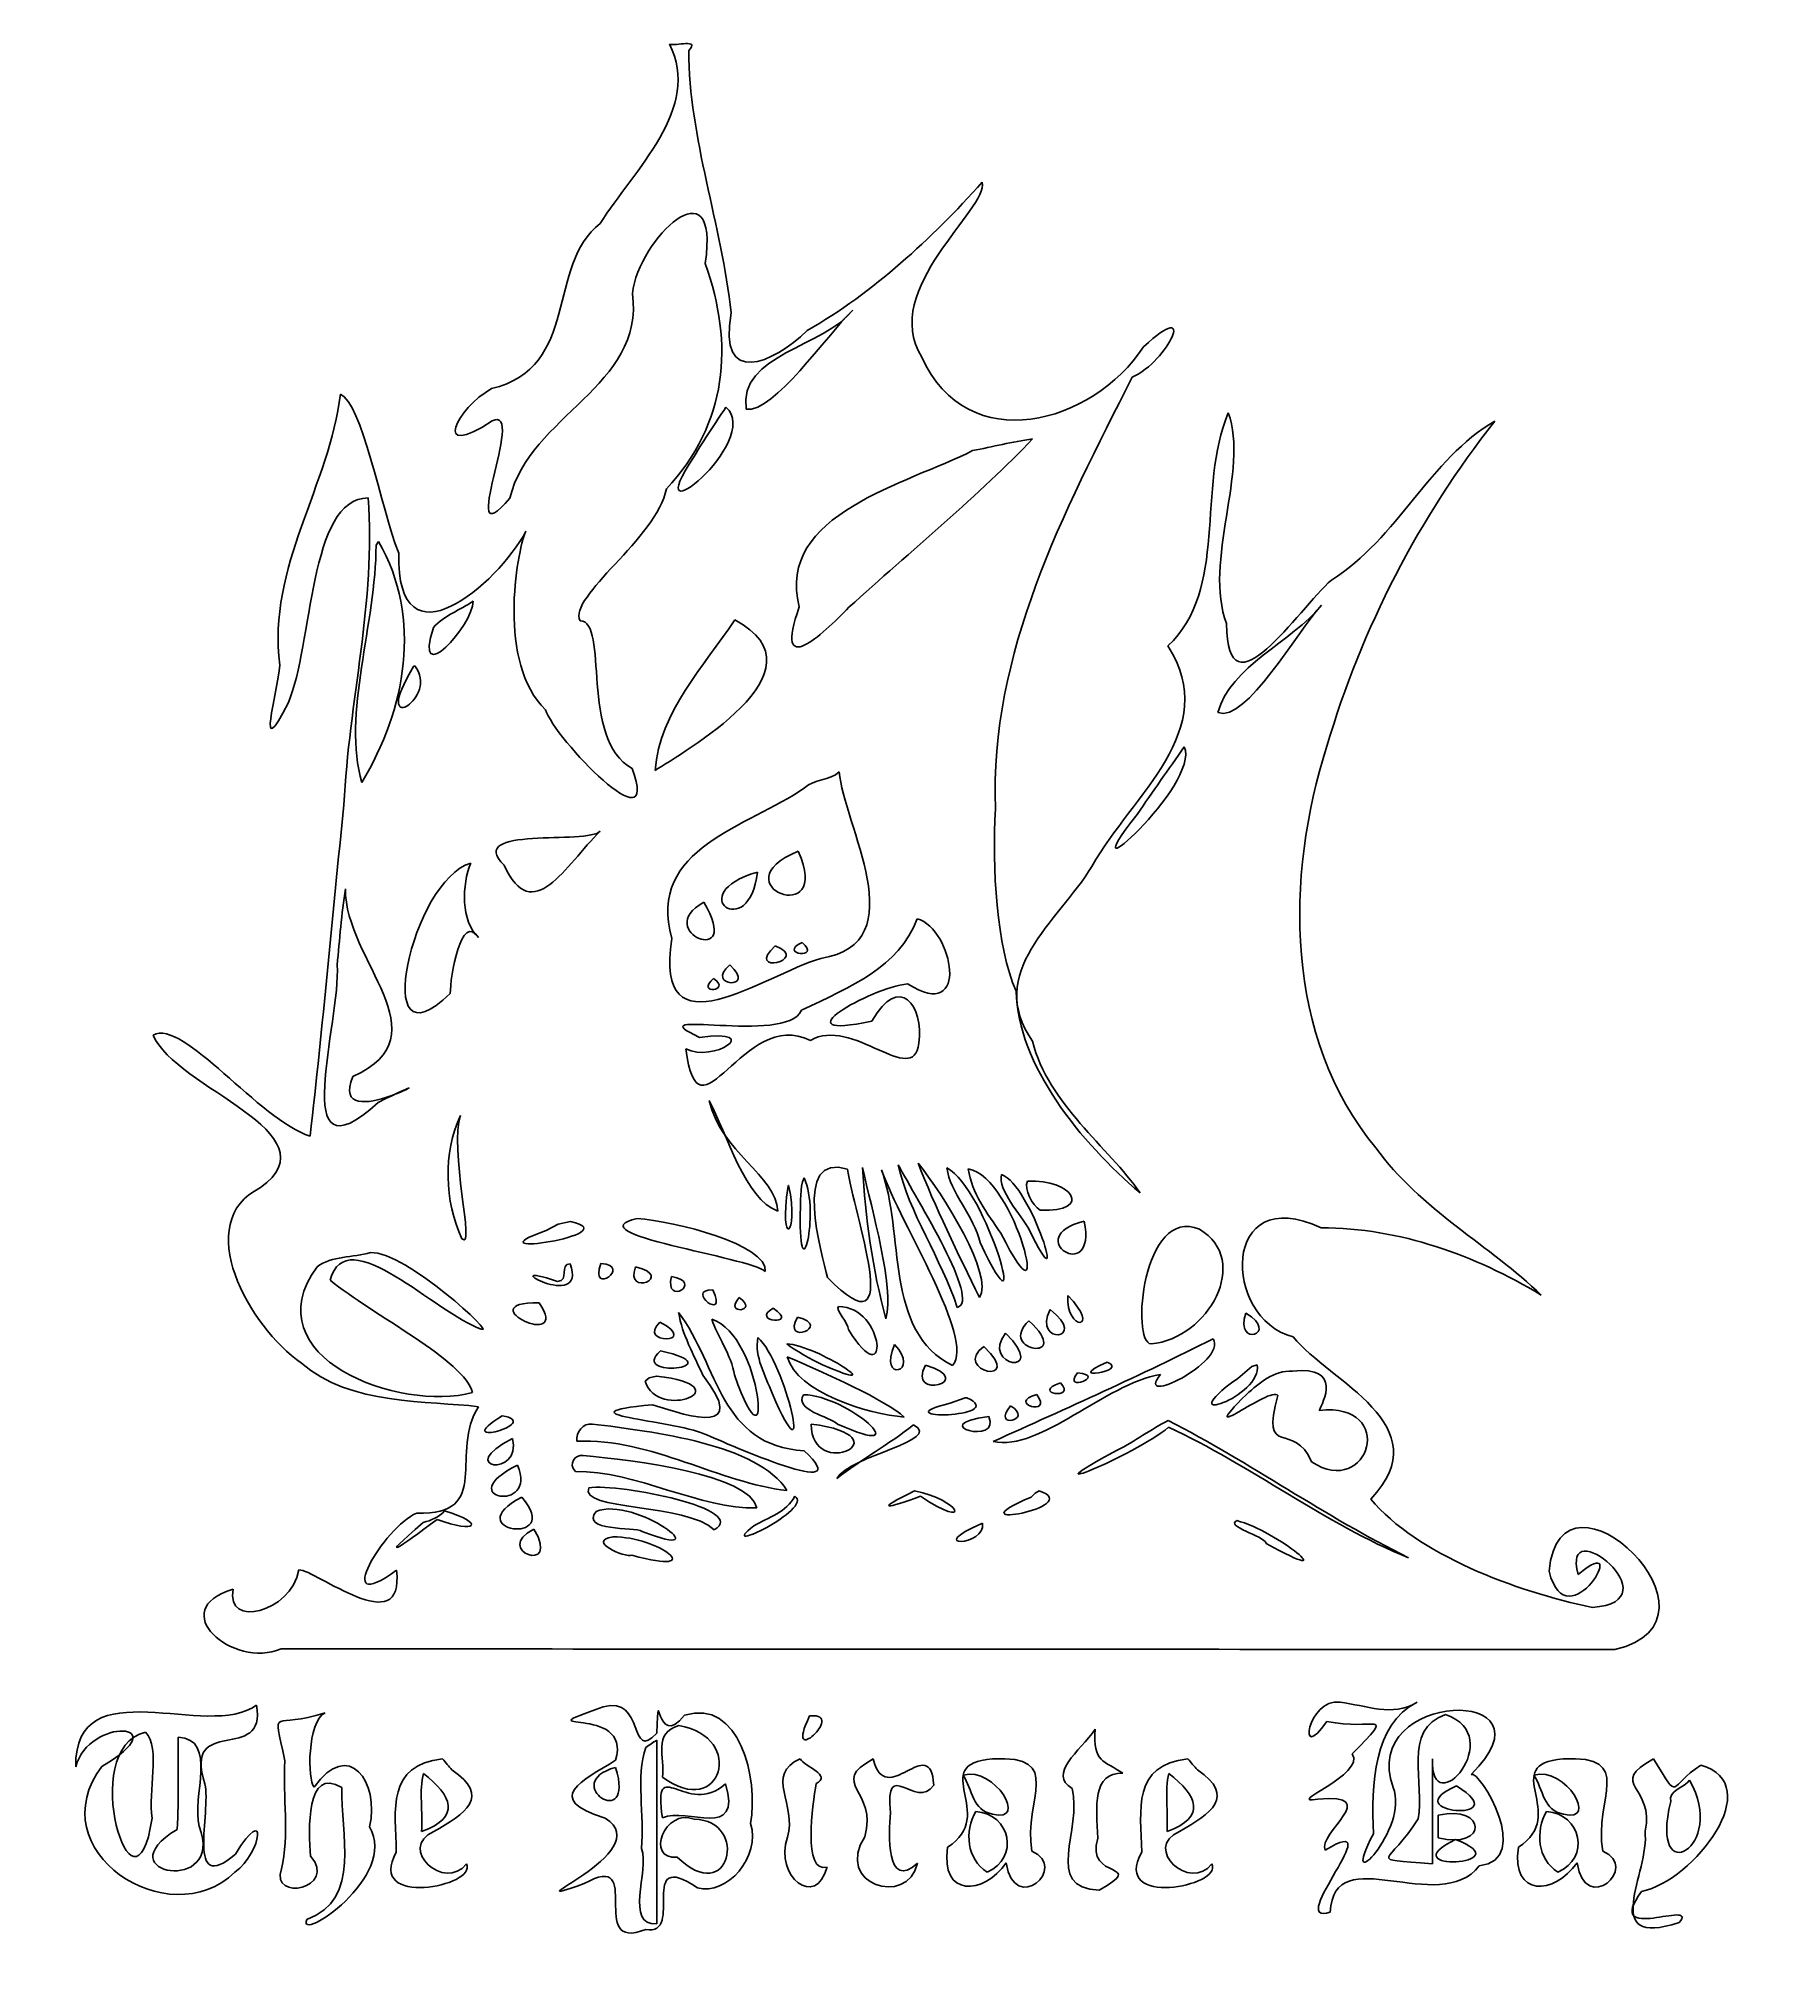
# Model space of a CAD drawing. Extents: x 1.9 to 47.9, y 120 to 170.9.
import ezdxf

# ---------------------------------------------------------------- set-up
doc = ezdxf.new("R2010")
doc.units = 0
doc.layers.get('0').update_dxf_attribs({"linetype": 'CONTINUOUS'})

msp = doc.modelspace()

# ---------------------------------------------------------------- linework, layer by layer
at = {"color": 7}
for points in [[(18.704229, 170.763999), (18.704229, 170.763999)], [(23.582983, 163.692054), (23.582983, 163.692054)], [(20.205028, 161.111806), (20.205028, 161.111806)], [(28.359117, 160.263969), (28.359117, 160.263968)], [(10.896365, 157.439673), (10.963484, 157.533663), (10.963484, 157.533665), (10.963484, 157.533665)], [(13.47532, 155.948697), (13.47532, 155.948697)], [(20.436725, 155.448404), (20.436725, 155.448404)], [(36.049814, 155.845992), (36.049814, 155.845992)], [(11.779795, 154.008359), (11.890268, 154.213592), (11.924474, 154.229346), (11.924474, 154.229346), (11.924474, 154.229346)], [(32.395343, 152.075671), (32.395343, 152.075671)], [(23.219685, 151.40687), (23.219685, 151.40687)], [(16.858583, 149.835047), (16.858583, 149.835047)], [(22.127008, 149.297933), (22.127008, 149.297933)], [(13.414742, 148.97938), (13.414742, 148.979373), (13.414742, 148.979373)], [(10.08144, 148.30004), (10.08144, 148.30004)], [(21.039639, 148.742369), (21.039639, 148.742369)], [(19.61256, 147.941966), (19.61256, 147.941966)], [(25.294415, 147.502334), (25.294415, 147.502334)], [(21.516173, 146.786184), (21.516173, 146.786184)], [(22.2271, 146.873047), (22.2271, 146.873047)], [(20.305036, 146.272745), (20.305036, 146.272745)], [(19.875852, 145.917282), (19.875852, 145.917282)], [(19.760003, 142.66832), (19.760003, 142.66832)], [(13.146143, 142.273342), (13.146143, 142.273342)], [(22.284982, 140.609379), (22.284982, 140.609379)], [(23.44085, 140.843683), (23.44085, 140.843683)], [(23.83844, 140.888472), (23.83844, 140.888472)], [(24.34126, 140.827935), (24.34126, 140.827935)], [(24.786285, 140.959499), (24.786285, 140.959499)], [(25.312867, 141.001626), (25.312867, 141.001626)], [(26.07898, 140.875264), (26.07898, 140.875264)], [(26.647688, 140.851613), (26.647688, 140.851613)], [(27.532344, 140.698942), (27.532344, 140.698942)], [(21.858513, 140.385518), (21.871654, 140.409281), (21.871638, 140.409278), (21.871637, 140.409281)], [(28.222207, 140.522514), (28.222207, 140.522514)], [(15.418208, 139.209117), (15.744439, 139.37696), (16.068726, 139.445721), (16.068711, 139.445698), (16.068711, 139.445698)], [(17.840636, 139.532541), (17.840636, 139.532541)], [(29.733452, 139.458821), (29.733452, 139.458821)], [(32.800852, 139.242902), (32.800852, 139.242902)], [(10.744932, 138.626842), (10.744932, 138.626842)], [(16.055568, 138.326805), (16.055568, 138.326805)], [(16.871727, 138.329345), (16.871727, 138.329345)], [(17.798509, 138.242554), (17.798509, 138.242554)], [(18.754275, 137.987182), (18.754275, 137.987182)], [(19.854789, 137.62911), (19.854789, 137.62911)], [(15.231405, 137.289484), (15.231405, 137.289484)], [(20.557796, 137.426395), (20.557796, 137.426395)], [(21.458292, 137.142042), (21.458292, 137.142042)], [(23.193314, 137.192089), (23.193314, 137.192089)], [(28.825119, 137.107831), (28.825119, 137.107831)], [(29.296433, 137.484279), (29.296433, 137.484279)], [(18.448859, 136.776054), (18.448859, 136.776054)], [(18.943845, 137.031417), (18.943845, 137.031417)], [(19.831114, 136.849776), (19.831114, 136.849776)], [(22.108556, 136.907738), (22.108556, 136.907738)], [(28.259027, 136.810256), (28.259027, 136.810256)], [(34.030358, 137.015669), (34.030358, 137.015669)], [(21.055394, 136.362705), (21.055394, 136.362705)], [(21.818979, 136.196787), (21.818979, 136.196787)], [(24.688805, 136.175761), (24.688805, 136.175761)], [(27.066339, 136.128416), (27.066339, 136.128416)], [(27.642968, 136.478552), (27.642968, 136.478552)], [(33.161523, 136.333735), (33.16154, 136.333718), (33.16154, 136.333718)], [(18.464614, 136.009871), (18.464614, 136.009871)], [(21.832122, 135.85459), (21.832122, 135.85459)], [(25.510271, 135.630734), (25.510271, 135.630734)], [(30.346983, 135.707148), (30.346983, 135.707148)], [(33.816928, 135.277792), (34.190844, 135.596351), (34.333146, 135.641258), (34.33316, 135.641261), (34.33316, 135.641261)], [(18.053883, 135.206929), (18.165434, 135.292615), (18.354076, 135.338614), (18.354074, 135.338546), (18.354074, 135.338546)], [(29.104254, 135.156837), (29.104254, 135.156812), (29.104254, 135.156812)], [(29.557111, 135.425411), (29.557111, 135.425411)], [(35.273087, 135.472763), (35.273087, 135.472763)], [(22.26653, 134.843562), (22.26653, 134.843562)], [(26.168446, 134.617172), (26.571259, 134.762), (26.613469, 134.764258), (26.613479, 134.764532), (26.613479, 134.764532)], [(27.777268, 134.543365), (27.777268, 134.543365)], [(28.472353, 134.848783), (28.472353, 134.848783)], [(14.249352, 134.282691), (14.249352, 134.282691)], [(16.650562, 134.064206), (16.650562, 134.064206)], [(22.469328, 134.064206), (22.469328, 134.064206)], [(25.189099, 134.040471), (25.189099, 134.040471)], [(27.195332, 134.261634), (27.195332, 134.261609), (27.195332, 134.261609)], [(31.968855, 134.15899), (31.968855, 134.15899)], [(14.528482, 133.679811), (14.528482, 133.679785), (14.528482, 133.679785)], [(14.660083, 132.968941), (14.660085, 132.968941), (14.660085, 132.968941)], [(16.405723, 133.224312), (16.405723, 133.224312)], [(14.778545, 132.118504), (14.778545, 132.118504)], [(16.553165, 132.36864), (16.553165, 132.36864)], [(22.032224, 132.144778), (22.032224, 132.144778)], [(25.218082, 132.284408), (25.218082, 132.284388), (25.218082, 132.284388)], [(28.319518, 132.118419), (28.425741, 132.224314), (28.538156, 132.284397), (28.538156, 132.284388), (28.538156, 132.284388)], [(12.717042, 131.752507), (12.717042, 131.752507)], [(16.750656, 131.739383), (16.750656, 131.739383)], [(33.793436, 131.494544), (33.793436, 131.494544)], [(15.094494, 131.270683), (15.094494, 131.270683)], [(17.198207, 131.060049), (17.198207, 131.060049)], [(27.032133, 131.423435), (27.032133, 131.423435)], [(7.71452, 126.589426), (7.71452, 126.589417)], [(9.539103, 126.386709), (9.539103, 126.386709)], [(16.937529, 126.539374), (16.937529, 126.539374)], [(36.542193, 126.66314), (36.542193, 126.66314)], [(4.762969, 125.867962), (4.762969, 125.867962)], [(18.951765, 126.044387), (18.951765, 126.044387)], [(22.455768, 126.299759), (22.429812, 126.299759), (22.429812, 126.299759)], [(30.02834, 125.944376), (30.02834, 125.944376)], [(39.346217, 126.334046), (39.346217, 126.334046)], [(5.63187, 125.73105), (5.63187, 125.73105)], [(18.361994, 125.654717), (18.361994, 125.654717)], [(12.664384, 125.157117), (12.664384, 125.157117)], [(17.269317, 124.930645), (17.269317, 124.930645)], [(22.179667, 125.157117), (22.179667, 125.157117)], [(24.122793, 125.157117), (24.122793, 125.157117), (24.122793, 125.157117)], [(27.292812, 125.157131), (27.292812, 125.157117), (27.292812, 125.157117)], [(32.492738, 125.157117), (32.492738, 125.157117)], [(42.476719, 125.157131), (42.476719, 125.157117), (42.476719, 125.157117)], [(44.877931, 125.157117), (44.877931, 125.157117)], [(12.15617, 124.772671), (12.15617, 124.772671)], [(20.194496, 124.493624), (20.194496, 124.493624)], [(26.513471, 124.725323), (26.513471, 124.725323)], [(31.984611, 124.772671), (31.984611, 124.772671)], [(39.641103, 124.438354), (39.641103, 124.438354), (39.641103, 124.438354)], [(41.697382, 124.725323), (41.697382, 124.725323)], [(45.839005, 124.591022), (45.839005, 124.591022)], [(19.359802, 123.55631), (19.359802, 123.55631)], [(26.847788, 123.759025), (26.847788, 123.759025)], [(39.146113, 123.656319), (39.146113, 123.656319)], [(42.031782, 123.759025), (42.031782, 123.759025)], [(39.612118, 123.013891), (39.612118, 123.013891), (39.612118, 123.013891)]]:
    msp.add_lwpolyline(points, dxfattribs=at)
for points in [[(18.704229, 170.763999), (19.566754, 169.063904), (17.758842, 167.41122), (16.860595, 165.99728)], [(19.213935, 170.597208), (19.53434, 170.918753), (18.844187, 170.699651), (18.704229, 170.763999)], [(20.341401, 163.61707), (20.092956, 165.958519), (19.214989, 168.273217), (19.213935, 170.597208)], [(17.717425, 164.132676), (17.873412, 165.586157), (20.056224, 167.660189), (19.65191, 164.930587)], [(27.020752, 167.088669), (25.648974, 165.569916), (24.15353, 164.179244), (22.368568, 163.144743)], [(25.412513, 162.441138), (24.288435, 164.257068), (27.193212, 166.381063), (27.020752, 167.088669)], [(16.860595, 165.99728), (15.408817, 164.873913), (16.338841, 162.172789), (13.967441, 161.601316)], [(19.65191, 164.930587), (20.422857, 162.77878), (20.245095, 160.674745), (18.619817, 158.9328)], [(14.455603, 158.692396), (14.987084, 160.894189), (18.042408, 161.654232), (17.717425, 164.132676)], [(31.010259, 161.903794), (31.97074, 162.328109), (32.776067, 164.070106), (31.309897, 162.712099)], [(22.368568, 163.144743), (21.442799, 162.25643), (19.991746, 161.631108), (20.341401, 163.61707)], [(20.738024, 161.051354), (20.540265, 162.520117), (22.812411, 162.702798), (23.582983, 163.692054)], [(23.582983, 163.692054), (22.851688, 162.995881), (21.497611, 160.966467), (20.738024, 161.051354)], [(31.309897, 162.712099), (29.967524, 160.654962), (26.621223, 159.736539), (25.412513, 162.441138)], [(13.967441, 161.601316), (13.028906, 161.080149), (12.368253, 159.668104), (13.982385, 160.745211)], [(27.375825, 150.424864), (27.206179, 154.557258), (29.194354, 158.325713), (31.010259, 161.903794)], [(9.946245, 161.456358), (9.67746, 159.057798), (7.99411, 156.863404), (8.336268, 154.246375)], [(11.498123, 157.225152), (11.023768, 158.450338), (10.515041, 161.238881), (9.946245, 161.456358)], [(13.982385, 160.745211), (14.935791, 161.196354), (12.97981, 156.958758), (14.455603, 158.692396)], [(20.205028, 161.111806), (21.20793, 160.206271), (17.766694, 157.458032), (19.361652, 159.79577)], [(19.361652, 159.79577), (19.615124, 160.253223), (19.924072, 160.67327), (20.205028, 161.111806)], [(33.566537, 160.956715), (32.723607, 158.953212), (33.565691, 156.253033), (31.962296, 154.763035)], [(33.522655, 155.352331), (32.889407, 156.983026), (34.12387, 159.443404), (33.566537, 160.956715)], [(36.190324, 152.090574), (37.112634, 155.227541), (38.643789, 158.189703), (40.656691, 160.736998)], [(40.656691, 160.736998), (38.936902, 159.753419), (38.067079, 157.604948), (36.309294, 156.511074)], [(28.359117, 160.263968), (27.004844, 158.833526), (25.080405, 157.240349), (23.476961, 155.789167)], [(26.765673, 159.951927), (27.297531, 160.051675), (27.822219, 160.193172), (28.359117, 160.263969)], [(22.153747, 155.799392), (21.507572, 158.263666), (25.039297, 159.071961), (26.765673, 159.951927)], [(8.563149, 153.255766), (9.212235, 154.756168), (9.107682, 158.70198), (10.685943, 158.692934)], [(10.685943, 158.692934), (10.898411, 155.976937), (10.168436, 153.252627), (10.043208, 150.53104)], [(18.619817, 158.9328), (18.371668, 157.639344), (15.989148, 156.060792), (16.326609, 155.424475)], [(10.517138, 151.12743), (9.987592, 152.902472), (10.902866, 155.398423), (10.896365, 157.439673)], [(10.963484, 157.533665), (12.141792, 155.493458), (11.684255, 153.066778), (10.517138, 151.12743)], [(14.881016, 157.806603), (14.132678, 156.397688), (11.441983, 154.090651), (11.498123, 157.225152)], [(15.403228, 153.062773), (14.118723, 154.290116), (14.629433, 157.234465), (14.881016, 157.806603)], [(36.309294, 156.511074), (35.441777, 155.733286), (33.521958, 152.792089), (33.522655, 155.352331)], [(13.47532, 155.948697), (13.491485, 155.307511), (11.871297, 153.553611), (12.424684, 155.250999)], [(12.424684, 155.250999), (12.71261, 155.573903), (13.130203, 155.706714), (13.47532, 155.948697)], [(16.326609, 155.424475), (17.10203, 155.416954), (16.302606, 152.270423), (17.709886, 151.499002)], [(20.436725, 155.448404), (22.998658, 154.102891), (19.016199, 151.917789), (18.319762, 151.444944)], [(18.319762, 151.444944), (18.444291, 153.020745), (19.615817, 154.198916), (20.436725, 155.448404)], [(23.476961, 155.789167), (22.759912, 155.047378), (21.465346, 153.829429), (22.153747, 155.799392)], [(36.049814, 155.845992), (35.367824, 155.118438), (34.057175, 152.710408), (33.287835, 152.98661)], [(33.287835, 152.98661), (33.622406, 154.219408), (35.251822, 154.862916), (36.049814, 155.845992)], [(31.962296, 154.763035), (33.39069, 152.492065), (31.023453, 150.827235), (29.940538, 148.893548)], [(8.336268, 154.246375), (8.271503, 153.524051), (7.679574, 151.504248), (8.563149, 153.255766)], [(11.924474, 154.229346), (12.588035, 153.389739), (10.830094, 152.33669), (11.779795, 154.008359)], [(17.709886, 151.499002), (18.488541, 149.333729), (15.639239, 152.304117), (15.403228, 153.062773)], [(32.395343, 152.075671), (32.843103, 151.089144), (29.19128, 147.817377), (31.144199, 150.277202)], [(31.144199, 150.277202), (31.552315, 150.883033), (31.979641, 151.475474), (32.395343, 152.075671)], [(37.492711, 141.408703), (35.055694, 144.336925), (35.078834, 148.613746), (36.190324, 152.090574)], [(22.295514, 150.982995), (22.55936, 151.226869), (22.955073, 151.173179), (23.219685, 151.40687)], [(23.219685, 151.40687), (23.304924, 150.047871), (25.274796, 146.839389), (22.729839, 146.449087)], [(18.767387, 146.974321), (18.083681, 149.406366), (20.796097, 149.929945), (22.295514, 150.982995)], [(10.043208, 150.53104), (9.732676, 147.596716), (9.47973, 144.649486), (9.143097, 141.722232)], [(27.924036, 145.577749), (27.400685, 146.756929), (27.277641, 148.867127), (27.375825, 150.424864)], [(14.304454, 148.924019), (13.234373, 149.988708), (16.53587, 149.454387), (16.858583, 149.835047)], [(16.858583, 149.835047), (15.936454, 148.917254), (15.058556, 147.266616), (14.304454, 148.924019)], [(22.127008, 149.297933), (19.950834, 148.399416), (23.082364, 147.192811), (22.127008, 149.297933)], [(12.869625, 145.511694), (10.674759, 143.387335), (11.863576, 148.549696), (13.414742, 148.97938)], [(13.414742, 148.979373), (13.181586, 148.432672), (13.146671, 147.421484), (13.622678, 147.002039)], [(29.940538, 148.893548), (29.01635, 147.40482), (27.088482, 146.073157), (28.358801, 144.243958)], [(9.860242, 146.271683), (9.928719, 146.948219), (9.974076, 147.62813), (10.08144, 148.30004)], [(10.08144, 148.30004), (10.059669, 146.3768), (12.735178, 144.41277), (10.281541, 143.307966)], [(21.039639, 148.742369), (19.009031, 148.159419), (20.835847, 146.840676), (21.039639, 148.742369)], [(19.61256, 147.941966), (18.20106, 147.154056), (20.691243, 146.158424), (19.61256, 147.941966)], [(13.622678, 147.002039), (13.156936, 147.695471), (12.867026, 145.952067), (12.869625, 145.511694)], [(22.209896, 145.066441), (23.556557, 145.717062), (24.789702, 146.18784), (25.294415, 147.502334)], [(25.294415, 147.502334), (26.236286, 147.228396), (26.729828, 144.703137), (25.036321, 145.768013)], [(22.729839, 146.449087), (21.197921, 145.996105), (18.265218, 143.813691), (18.767387, 146.974321)], [(21.516173, 146.786184), (20.667151, 145.993833), (22.484029, 146.389831), (21.516173, 146.786184)], [(22.2271, 146.873047), (21.550234, 146.550812), (22.778078, 146.409409), (22.2271, 146.873047)], [(10.950357, 142.612646), (8.497726, 140.383937), (9.977779, 144.798426), (9.860242, 146.271683)], [(20.305036, 146.272745), (19.608269, 145.700531), (21.068098, 145.588528), (20.305036, 146.272745)], [(19.875852, 145.917282), (19.368418, 145.473267), (20.383957, 145.561348), (19.875852, 145.917282)], [(25.036321, 145.768013), (24.028129, 145.667886), (21.56569, 144.238506), (24.088584, 144.77989)], [(24.088584, 144.77989), (24.813062, 146.069747), (25.472956, 145.188505), (25.334014, 144.190034)], [(31.21791, 140.211779), (29.651878, 141.541195), (27.959428, 143.616861), (27.924036, 145.577749)], [(9.143097, 141.722232), (7.792406, 142.131201), (5.76704, 144.86483), (4.965511, 144.408395)], [(19.499374, 144.346961), (17.733953, 145.177064), (21.813609, 144.128191), (22.209896, 145.066441)], [(22.448648, 144.260073), (20.659851, 145.183516), (19.471733, 141.369915), (19.138553, 144.045093)], [(25.334014, 144.190034), (25.190801, 142.983023), (23.538367, 144.934632), (22.448648, 144.260073)], [(4.965511, 144.408395), (5.561078, 142.986893), (9.83549, 141.813624), (7.823461, 140.35138)], [(19.138553, 144.045093), (19.851257, 143.649017), (21.258945, 144.582004), (19.499374, 144.346961)], [(28.358801, 144.243958), (28.7745, 142.571018), (30.377573, 141.430999), (31.21791, 140.211779)], [(10.281541, 143.307966), (9.568738, 141.600239), (13.387273, 143.844058), (10.950357, 142.612646)], [(19.760003, 142.66832), (20.057996, 141.302554), (21.54406, 140.670966), (21.580942, 139.729046)], [(21.580942, 139.729046), (20.722841, 140.034803), (20.223643, 141.77757), (19.760003, 142.66832)], [(13.180432, 138.992697), (12.719365, 139.988425), (12.666385, 141.276157), (13.146143, 142.273342)], [(13.146143, 142.273342), (12.824632, 141.433172), (13.551659, 138.623734), (13.180432, 138.992697)], [(22.902188, 137.961977), (22.760794, 138.557976), (21.938673, 141.321988), (23.44085, 140.843683)], [(41.889378, 137.494696), (40.556823, 138.789901), (38.654276, 139.780368), (37.492711, 141.408703)], [(22.284982, 140.609379), (22.711897, 139.662371), (22.149247, 137.459827), (22.181689, 139.675235)], [(22.181689, 139.675235), (22.209358, 139.975169), (22.150618, 140.333897), (22.284982, 140.609379)], [(23.44085, 140.843683), (23.568365, 139.741806), (25.037482, 135.788437), (22.902188, 137.961977)], [(23.83844, 140.888472), (24.086535, 139.726529), (24.687657, 137.731037), (24.457195, 136.865222)], [(24.457195, 136.865222), (24.104172, 138.154212), (23.910292, 139.58734), (23.83844, 140.888472)], [(24.34126, 140.827935), (24.873282, 139.321723), (26.839611, 136.328658), (26.234342, 135.619002)], [(26.234342, 135.619002), (24.40918, 136.496453), (24.953828, 139.173873), (24.34126, 140.827935)], [(24.786285, 140.959499), (25.275399, 140.03368), (27.000336, 137.315146), (26.354508, 137.165345)], [(26.354508, 137.165345), (25.936782, 138.457641), (25.064857, 139.687543), (24.786285, 140.959499)], [(25.312867, 141.001626), (25.990634, 140.165379), (27.334777, 138.013104), (26.948266, 137.428179)], [(26.948266, 137.428179), (26.394685, 138.557714), (25.749793, 139.877094), (25.312867, 141.001626)], [(26.07898, 140.875264), (27.146593, 140.331486), (28.371131, 135.916258), (26.965331, 138.887149)], [(26.965331, 138.887149), (26.802381, 139.585164), (26.171044, 140.222216), (26.07898, 140.875264)], [(26.647688, 140.851613), (27.931034, 140.634398), (28.957916, 136.231483), (27.517623, 139.142332)], [(27.517623, 139.142332), (27.148016, 139.666932), (26.747983, 140.197518), (26.647688, 140.851613)], [(28.259027, 139.253412), (28.062315, 139.61099), (27.42469, 140.294312), (27.532344, 140.698942)], [(27.532344, 140.698942), (28.324079, 140.44236), (29.389852, 136.933189), (28.259027, 139.253412)], [(7.823461, 140.35138), (5.963806, 139.442204), (7.51988, 136.644939), (8.908794, 135.683216)], [(21.871637, 140.409281), (22.168425, 139.039987), (21.596776, 138.711297), (21.858513, 140.385518)], [(28.560547, 139.751511), (28.353726, 139.892972), (28.121519, 140.303092), (28.222207, 140.522514)], [(28.222207, 140.522514), (29.414219, 140.591266), (30.004763, 139.691497), (28.560547, 139.751511)], [(35.294082, 136.380567), (33.389034, 136.880831), (33.371691, 140.535637), (36.035005, 139.284038)], [(31.514181, 136.192878), (30.967607, 136.22889), (31.283673, 139.877066), (32.800852, 139.242902)], [(13.695873, 136.59047), (12.488014, 136.992919), (10.108023, 139.51434), (9.676002, 137.889626)], [(16.068711, 139.445698), (17.668351, 139.114177), (13.254231, 138.443293), (15.418208, 139.209117)], [(21.250272, 138.118525), (20.869703, 138.499971), (16.128407, 139.120905), (17.840636, 139.532541)], [(17.840636, 139.532541), (18.837666, 139.452824), (21.316387, 138.847486), (21.250272, 138.118525)], [(29.733452, 139.458821), (30.087398, 137.721871), (28.005754, 139.035327), (29.733452, 139.458821)], [(32.800852, 139.242902), (34.191059, 138.413894), (33.037159, 136.342953), (31.514181, 136.192878)], [(36.035005, 139.284038), (38.151243, 139.273765), (40.106388, 138.560807), (41.889378, 137.494696)], [(9.325846, 138.247617), (9.725666, 138.542336), (10.283203, 138.482045), (10.744932, 138.626842)], [(10.744932, 138.626842), (11.727033, 138.647754), (14.116751, 136.383305), (13.695873, 136.59047)], [(13.460031, 134.900484), (11.536475, 134.374201), (7.580362, 135.830877), (9.325846, 138.247617)], [(16.055568, 138.326805), (16.551476, 136.986501), (13.895932, 138.469192), (15.721249, 137.858192)], [(15.721249, 137.858192), (16.044025, 137.872642), (15.773137, 138.308399), (16.055568, 138.326805)], [(16.871727, 138.329345), (17.750456, 138.287709), (16.560618, 137.431915), (16.871727, 138.329345)], [(17.798509, 138.242554), (18.877882, 137.992491), (17.496333, 137.421225), (17.798509, 138.242554)], [(9.676002, 137.889626), (10.788128, 136.971552), (13.273933, 135.739635), (13.460031, 134.900484)], [(18.754275, 137.987182), (19.652596, 137.833456), (18.552973, 137.168453), (18.754275, 137.987182)], [(19.854789, 137.62911), (20.275021, 136.735304), (19.076744, 137.644519), (19.854789, 137.62911)], [(15.231405, 137.289484), (16.122336, 135.97115), (13.305664, 137.300518), (15.231405, 137.289484)], [(20.557796, 137.426395), (21.112883, 137.045525), (20.122536, 136.949383), (20.557796, 137.426395)], [(21.458292, 137.142042), (22.202705, 136.663131), (20.807257, 136.773316), (21.458292, 137.142042)], [(23.463849, 136.575955), (23.464272, 136.747521), (23.112984, 137.102698), (23.193314, 137.192089)], [(23.193314, 137.192089), (24.456993, 137.1819), (24.569778, 134.781346), (23.463849, 136.575955)], [(28.825119, 137.107831), (29.88884, 136.278897), (28.353314, 136.14549), (28.825119, 137.107831)], [(29.296433, 137.484279), (30.22015, 136.545966), (29.23901, 136.511041), (29.296433, 137.484279)], [(18.448859, 136.776054), (19.543554, 136.188648), (17.807127, 136.171706), (18.448859, 136.776054)], [(18.943845, 137.031417), (20.02202, 135.582502), (20.033507, 133.49255), (22.285814, 133.3539)], [(19.589968, 135.364731), (19.343498, 135.905119), (19.042544, 136.438222), (18.943845, 137.031417)], [(19.831114, 136.849776), (21.194184, 136.413113), (21.478404, 132.422271), (20.428804, 135.367514)], [(20.428804, 135.367514), (20.356432, 135.885964), (19.959664, 136.421165), (19.831114, 136.849776)], [(22.108556, 136.907738), (23.063412, 136.658979), (21.670792, 136.128238), (22.108556, 136.907738)], [(28.259027, 136.810256), (29.488714, 135.689498), (27.394801, 135.981937), (28.259027, 136.810256)], [(34.030358, 137.015669), (34.966193, 136.456307), (33.724286, 136.071246), (34.030358, 137.015669)], [(21.429598, 134.882546), (21.25489, 135.346985), (20.955181, 135.856797), (21.055394, 136.362705)], [(21.055394, 136.362705), (21.796333, 135.707625), (22.567759, 132.263165), (21.429598, 134.882546)], [(21.818979, 136.196787), (22.638315, 136.156325), (24.696439, 134.787307), (22.772049, 135.641151)], [(22.772049, 135.641151), (22.460717, 135.780636), (22.048422, 136.020607), (21.818979, 136.196787)], [(24.688805, 136.175761), (25.408315, 135.43385), (24.240971, 135.143454), (24.688805, 136.175761)], [(27.066339, 136.128416), (28.190408, 135.035346), (26.186696, 135.474109), (27.066339, 136.128416)], [(27.642968, 136.478552), (28.834633, 135.289569), (26.934579, 135.599438), (27.642968, 136.478552)], [(27.311329, 133.597958), (29.27387, 134.487556), (31.257172, 135.362332), (33.161523, 136.333735)], [(33.16154, 136.333718), (33.536252, 135.700716), (31.029633, 134.490663), (31.766121, 135.383194)], [(37.355405, 132.065519), (39.228494, 134.035205), (36.256445, 135.187961), (35.294082, 136.380567)], [(8.908794, 135.683216), (10.21152, 134.551231), (12.290952, 134.68751), (13.625772, 134.525018)], [(18.464614, 136.009871), (20.477763, 135.562109), (17.587747, 135.247284), (18.464614, 136.009871)], [(21.832122, 135.85459), (22.813352, 135.437674), (24.489718, 134.678482), (24.946871, 134.248474)], [(24.946871, 134.248474), (23.981864, 134.323308), (22.100525, 134.899623), (21.832122, 135.85459)], [(25.510271, 135.630734), (26.953205, 135.190919), (24.988167, 134.68326), (25.510271, 135.630734)], [(30.346983, 135.707148), (30.961561, 135.475509), (29.10124, 135.177598), (30.346983, 135.707148)], [(34.33316, 135.641261), (34.506797, 134.791667), (31.932203, 133.921991), (33.816928, 135.277792)], [(35.273087, 135.472763), (36.627469, 135.610493), (36.075617, 134.637563), (35.985961, 134.424276)], [(18.354074, 135.338546), (20.712754, 135.066794), (18.382607, 134.107651), (18.053883, 135.206929)], [(18.248927, 134.577633), (19.310005, 134.229876), (20.81208, 133.772664), (19.589968, 135.364731)], [(31.766121, 135.383194), (30.267278, 135.12561), (28.578522, 133.333668), (27.311329, 133.597958)], [(29.104254, 135.156812), (29.551353, 134.686537), (28.272105, 134.877926), (29.104254, 135.156837)], [(29.557111, 135.425411), (30.363767, 135.35358), (29.124145, 134.87796), (29.557111, 135.425411)], [(34.88596, 134.824938), (34.698237, 135.088379), (32.58349, 133.393646), (34.04874, 134.848617)], [(34.04874, 134.848617), (34.392562, 135.157114), (34.777265, 135.488962), (35.273087, 135.472763)], [(13.625772, 134.525018), (12.829661, 133.349467), (14.016323, 131.609823), (11.976888, 131.695393)], [(19.640638, 133.793563), (18.750389, 134.180233), (15.642117, 134.318234), (18.248927, 134.577633)], [(23.169049, 134.061838), (22.951177, 134.275838), (22.020893, 134.421143), (22.26653, 134.843562)], [(22.26653, 134.843562), (23.441105, 134.838511), (25.402866, 133.060759), (23.169049, 134.061838)], [(26.613479, 134.764532), (27.778994, 134.215378), (24.263996, 134.153964), (26.168446, 134.617172)], [(27.777268, 134.543365), (28.424511, 134.154342), (27.236943, 133.918517), (27.777268, 134.543365)], [(28.472353, 134.848783), (28.928599, 134.231098), (27.632922, 134.61985), (28.472353, 134.848783)], [(35.775931, 133.058154), (35.338707, 134.168673), (34.398811, 133.111852), (34.88596, 134.824938)], [(35.985961, 134.424276), (38.068783, 134.659362), (37.328255, 132.054786), (35.775931, 133.058154)], [(14.249352, 134.282691), (15.384978, 134.096966), (12.790737, 133.381087), (14.249352, 134.282691)], [(16.237048, 133.60595), (16.198691, 133.854865), (16.41172, 134.08899), (16.650562, 134.064206)], [(16.650562, 134.064206), (18.28274, 133.859019), (21.066887, 133.526849), (21.826362, 132.295313)], [(22.469328, 134.064206), (25.035511, 133.725737), (22.474865, 132.51524), (22.469328, 134.064206)], [(25.189099, 134.040471), (26.009854, 133.624275), (23.503717, 133.22902), (23.153883, 132.61609)], [(23.153883, 132.61609), (23.804852, 133.127885), (24.547708, 133.526711), (25.189099, 134.040471)], [(27.195332, 134.261609), (27.554599, 133.483342), (25.448489, 134.044617), (27.195332, 134.261634)], [(30.614366, 133.369115), (31.081156, 133.599894), (31.516433, 133.928011), (31.968855, 134.15899)], [(31.968855, 134.15899), (34.13898, 133.044472), (36.156573, 131.591222), (38.360186, 130.505942)], [(14.528482, 133.679785), (14.792146, 132.627802), (12.9307, 132.868362), (14.528482, 133.679811)], [(21.826362, 132.295313), (20.081723, 132.480931), (18.20074, 133.690572), (16.237048, 133.60595)], [(22.285814, 133.3539), (23.764213, 131.96163), (20.30051, 133.519542), (19.640638, 133.793563)], [(31.976689, 133.977256), (31.055285, 133.209482), (27.98089, 131.967927), (30.614366, 133.369115)], [(38.360186, 130.505942), (36.145628, 131.405514), (34.152874, 132.978288), (31.976689, 133.977256)], [(14.660085, 132.968941), (15.223011, 131.659929), (12.85273, 132.088334), (14.660083, 132.968941)], [(16.20023, 132.800276), (15.99257, 133.002748), (16.199412, 133.26298), (16.405723, 133.224312)], [(16.405723, 133.224312), (17.749336, 133.112098), (20.83163, 132.714207), (21.02641, 131.836665)], [(43.8508, 128.065948), (47.180404, 128.836479), (42.400333, 133.421574), (42.099938, 130.146069)], [(21.02641, 131.836665), (19.547309, 131.770422), (17.777524, 132.840109), (16.20023, 132.800276)], [(16.553165, 132.36864), (17.40576, 132.489245), (20.871129, 131.7863), (19.887678, 131.251813)], [(14.778545, 132.118504), (15.915721, 130.783985), (13.013096, 131.214645), (14.778545, 132.118504)], [(19.887678, 131.251813), (19.155264, 131.952692), (16.291268, 131.752885), (16.553165, 132.36864)], [(16.750656, 131.739383), (17.791366, 132.16415), (20.141877, 130.355741), (17.977632, 131.20749)], [(22.032224, 132.144778), (22.572321, 131.822023), (19.875758, 130.518778), (20.947382, 131.36013)], [(20.947382, 131.36013), (21.334149, 131.577469), (21.819576, 131.719385), (22.032224, 132.144778)], [(25.378753, 132.14219), (24.480997, 131.809865), (24.120323, 131.746605), (25.218082, 132.284408)], [(25.218082, 132.284388), (26.441778, 132.058083), (26.778947, 131.208461), (25.378753, 132.14219)], [(28.538156, 132.284388), (29.818979, 131.871695), (26.105918, 131.181444), (28.319518, 132.118419)], [(43.250502, 129.185077), (41.212237, 129.607637), (38.582521, 130.598113), (37.355405, 132.065519)], [(11.976888, 131.695393), (11.119345, 131.341763), (9.660017, 128.877929), (11.440491, 130.175629)], [(12.520697, 131.524296), (11.530755, 130.783674), (10.870451, 130.336465), (12.150862, 131.447091)], [(12.150862, 131.447091), (12.358091, 131.495357), (12.573752, 131.589247), (12.717042, 131.752507)], [(12.717042, 131.752507), (13.82896, 131.418807), (13.567944, 131.13937), (12.520697, 131.524296)], [(17.977632, 131.20749), (17.7643, 131.339234), (16.326202, 131.188102), (16.750656, 131.739383)], [(34.575476, 130.889101), (34.507647, 131.097105), (33.46649, 131.342147), (33.793436, 131.494544)], [(33.793436, 131.494544), (34.843923, 131.235204), (36.746725, 129.673598), (34.575476, 130.889101)], [(42.877043, 130.061668), (42.381066, 131.806826), (45.484198, 129.338369), (43.250502, 129.185077)], [(15.094494, 131.270683), (15.842426, 130.024022), (13.960546, 130.704313), (15.094494, 131.270683)], [(17.70302, 130.575682), (17.524662, 130.491134), (16.473683, 130.967615), (17.198207, 131.060049)], [(17.198207, 131.060049), (18.400736, 131.088994), (19.795914, 129.994815), (17.70302, 130.575682)], [(27.032133, 131.423435), (27.135463, 130.813076), (25.411965, 130.746506), (27.032133, 131.423435)], [(42.099938, 130.146069), (42.583441, 128.189186), (44.35508, 131.310355), (42.877043, 130.061668)], [(8.846289, 130.182713), (8.63091, 129.041742), (6.876812, 128.621756), (7.098038, 129.669359)], [(11.440491, 130.175629), (11.667059, 128.253386), (9.264918, 130.209315), (8.846289, 130.182713)], [(7.098038, 129.669359), (5.260702, 129.134224), (7.083721, 127.537145), (8.372851, 128.083728)], [(8.372851, 128.083728), (20.198834, 128.077801), (32.024817, 128.071874), (43.8508, 128.065948)], [(7.71452, 126.589417), (6.437211, 125.623676), (2.882153, 127.59565), (2.906622, 124.9491)], [(19.105199, 126.321662), (18.3223, 125.319511), (18.430566, 127.394324), (18.361909, 125.844371)], [(18.361909, 125.844371), (17.617306, 125.0269), (18.060863, 126.861652), (16.937529, 126.539374)], [(40.027358, 124.741742), (42.458296, 127.143874), (37.018894, 126.996071), (37.948204, 124.400369)], [(6.345072, 124.491688), (5.734008, 126.358963), (8.003335, 125.000337), (7.71452, 126.589426)], [(9.539103, 126.386709), (8.167601, 125.897406), (8.126272, 126.677753), (8.472713, 125.106066)], [(9.249245, 124.408542), (9.066678, 124.603513), (9.066484, 126.132254), (9.539103, 126.386709)], [(16.937529, 126.539374), (14.656868, 125.750788), (17.723469, 126.67035), (17.269317, 125.122827)], [(20.857989, 123.435226), (21.074695, 124.642084), (20.565508, 126.770265), (19.105199, 126.321662)], [(22.429812, 126.299759), (21.707818, 124.824671), (23.413746, 126.400535), (22.455768, 126.299759)], [(36.542193, 126.66314), (35.674969, 126.788435), (35.375861, 124.957405), (36.189341, 126.155013)], [(36.189341, 126.155013), (37.441528, 125.879002), (38.050755, 126.513991), (36.863361, 125.291334)], [(38.588021, 126.663236), (37.92868, 126.262511), (37.226119, 126.584225), (36.542193, 126.66314)], [(37.425613, 123.167747), (37.372208, 124.480193), (37.420985, 126.073436), (38.588021, 126.663236)], [(2.906622, 124.9491), (3.25546, 126.271844), (5.662721, 126.156596), (3.605554, 124.95703)], [(4.939395, 123.57934), (4.464094, 120.464969), (2.928286, 125.445878), (4.762969, 125.867962)], [(4.762969, 125.867962), (5.179071, 125.426953), (4.81872, 124.286481), (4.939395, 123.57934)], [(18.514659, 124.667357), (18.591321, 125.204192), (18.249196, 125.840631), (18.951765, 126.044387)], [(18.951765, 126.044387), (20.748462, 125.735365), (20.085173, 123.519229), (18.514659, 124.667357)], [(25.729369, 124.455027), (25.665346, 125.90806), (24.435764, 123.773715), (24.122793, 125.157117)], [(30.02834, 125.944376), (29.607089, 125.351173), (28.756658, 124.755137), (29.409585, 124.37399)], [(30.765552, 124.774607), (30.263406, 125.120956), (29.955247, 125.048035), (30.02834, 125.944376)], [(38.617988, 123.564692), (38.809224, 124.462896), (38.177377, 125.968207), (39.346217, 126.334046)], [(39.346217, 126.334046), (41.02796, 125.759918), (38.941609, 123.397151), (38.996061, 125.157117)], [(5.602887, 123.282487), (5.659651, 124.097009), (5.620182, 124.915018), (5.63187, 125.73105)], [(5.63187, 125.73105), (6.700621, 125.686871), (5.985737, 124.138408), (6.192658, 123.366101)], [(10.723869, 123.346676), (10.99638, 124.563155), (10.163018, 125.697832), (9.249245, 124.408542)], [(17.95918, 122.773739), (18.036392, 123.648391), (17.806467, 124.688315), (18.070627, 125.462369)], [(18.070627, 125.462369), (18.167746, 125.526487), (18.26489, 125.590591), (18.361994, 125.654717)], [(18.514659, 123.587146), (18.252677, 125.346872), (19.154556, 123.577381), (20.194496, 124.493624)], [(18.361994, 125.654717), (18.361994, 124.026696), (18.361994, 122.398674), (18.361994, 120.770653)], [(3.605554, 124.95703), (1.911881, 122.732865), (5.375049, 120.437571), (7.143264, 122.142882)], [(8.472713, 125.106066), (8.409224, 124.161446), (8.599405, 123.111799), (8.378316, 122.232431)], [(9.154657, 122.570124), (9.102645, 123.238316), (9.019618, 124.983979), (9.986655, 124.393616)], [(12.664384, 125.157117), (11.176006, 124.999928), (11.406572, 123.801595), (11.434796, 122.679488)], [(12.437019, 123.230482), (13.266074, 123.689686), (13.966095, 124.165289), (12.915476, 124.863369)], [(12.915476, 124.863369), (12.831779, 124.961283), (12.748081, 125.0592), (12.664384, 125.157117)], [(17.269317, 125.122827), (16.386757, 124.573326), (15.32244, 124.107964), (16.990344, 123.578112)], [(17.269317, 124.930645), (17.814535, 123.172248), (15.739916, 124.517071), (17.269317, 124.930645)], [(22.179667, 125.157117), (21.220296, 124.74884), (22.107124, 123.930859), (21.837347, 123.071286)], [(22.601974, 124.499686), (23.035833, 124.730118), (22.304859, 124.943088), (22.179667, 125.157117)], [(24.122793, 125.157117), (22.900843, 124.497959), (24.261043, 124.326588), (23.896405, 123.088304)], [(24.578349, 123.719912), (24.425148, 125.257283), (25.25809, 123.765807), (25.729369, 124.455027)], [(27.292812, 125.157117), (25.543258, 125.016949), (27.46231, 123.675783), (26.099179, 122.80716)], [(26.513471, 124.725323), (27.360674, 124.961232), (28.256292, 123.44078), (27.298327, 123.688777)], [(28.343194, 122.705766), (28.097068, 124.09032), (29.240398, 125.25988), (27.292812, 125.157131)], [(32.492738, 125.157117), (31.005427, 124.998463), (31.234318, 123.80249), (31.26315, 122.679488)], [(32.26529, 123.230482), (33.094343, 123.689683), (33.794361, 124.165287), (32.743781, 124.863397)], [(32.743781, 124.863397), (32.660102, 124.961306), (32.57642, 125.059211), (32.492738, 125.157117)], [(36.863361, 125.291334), (37.243213, 124.735773), (35.001748, 123.929261), (35.949811, 124.082903)], [(38.996061, 125.157117), (38.996061, 124.226822), (38.996061, 123.29653), (38.996061, 122.366236)], [(40.24391, 122.313875), (41.697865, 122.459555), (40.244135, 124.89053), (40.027358, 124.741742)], [(42.476719, 125.157117), (40.727147, 125.016957), (42.646244, 123.675781), (41.283086, 122.80716)], [(41.697382, 124.725323), (42.544661, 124.96176), (43.436108, 123.438889), (42.479852, 123.689271)], [(43.527105, 122.705766), (43.280985, 124.09032), (44.424298, 125.259874), (42.476719, 125.157131)], [(44.877931, 125.157117), (43.621819, 124.486396), (44.939071, 124.404309), (44.651459, 123.236838)], [(44.56191, 121.628939), (45.965079, 121.929565), (47.915093, 124.481486), (46.135973, 124.990075)], [(46.135973, 124.990075), (45.241642, 124.425614), (45.612981, 123.966901), (44.877931, 125.157117)], [(7.153396, 122.61911), (5.819577, 121.496294), (6.514656, 123.727557), (6.345072, 124.491688)], [(9.986655, 124.393616), (9.945648, 123.199581), (10.525225, 121.413623), (9.052353, 120.887388)], [(12.108736, 123.224521), (12.144767, 123.722613), (12.039595, 124.324533), (12.15617, 124.772671)], [(12.15617, 124.772671), (12.916343, 124.16803), (13.172097, 123.620979), (12.108736, 123.224521)], [(20.194496, 124.493624), (20.636656, 122.980546), (19.169517, 123.885387), (18.514659, 123.587146)], [(22.893204, 122.276675), (22.230556, 122.104556), (22.515721, 123.947648), (22.601974, 124.499686)], [(27.298327, 123.688777), (26.765368, 123.781256), (26.757106, 124.34152), (26.513471, 124.725323)], [(29.409585, 124.37399), (29.698346, 123.295026), (28.626189, 121.714215), (30.132615, 121.667707)], [(30.094143, 123.052383), (30.055106, 123.889296), (29.939448, 124.802835), (30.765552, 124.774607)], [(31.937173, 123.224521), (31.973207, 123.72261), (31.868025, 124.324542), (31.984611, 124.772671)], [(31.984611, 124.772671), (32.744788, 124.16803), (33.000535, 123.620976), (31.937173, 123.224521)], [(37.948204, 124.400369), (38.404631, 123.30763), (36.448681, 121.306872), (37.425613, 123.167747)], [(39.641103, 124.438354), (41.298193, 123.421535), (37.930791, 123.713847), (39.641103, 124.438354)], [(42.479852, 123.689271), (41.94834, 123.782224), (41.941013, 124.342838), (41.697382, 124.725323)], [(45.839005, 124.591022), (46.864397, 122.805574), (44.738324, 121.615939), (45.336102, 124.02844)], [(45.336102, 124.02844), (45.264276, 124.304436), (45.706182, 124.40368), (45.839005, 124.591022)], [(7.143264, 122.142882), (7.873025, 122.688183), (8.015717, 124.038447), (7.153396, 122.61911)], [(18.907205, 122.543674), (18.052244, 122.470426), (18.567851, 123.855122), (19.359802, 123.55631)], [(36.144685, 122.732159), (37.941623, 123.804911), (35.043327, 120.681138), (36.278899, 121.078696)], [(35.949811, 124.082903), (37.705992, 124.263644), (35.929773, 123.169226), (36.144685, 122.732159)], [(39.146113, 123.656319), (40.452365, 123.959874), (40.480042, 122.72787), (39.146113, 123.058626)], [(6.192658, 123.366101), (6.908116, 121.525532), (3.624239, 122.08889), (5.602887, 123.282487)], [(9.052353, 120.887388), (8.783973, 120.22567), (11.507739, 122.033925), (10.723869, 123.346676)], [(16.990344, 123.578112), (18.454688, 122.681119), (14.205534, 121.070791), (16.434706, 121.839654)], [(19.359802, 123.55631), (20.830826, 123.511996), (20.309768, 121.173076), (18.907205, 122.543674)], [(19.444055, 121.729147), (20.225629, 121.50289), (21.147309, 122.574228), (20.857989, 123.435226)], [(25.30291, 122.381196), (24.461139, 121.631408), (24.525776, 123.178183), (24.578349, 123.719912)], [(27.150508, 122.147528), (26.600928, 122.488365), (26.548916, 123.231727), (26.847788, 123.759025)], [(26.847788, 123.759025), (27.776761, 123.697893), (28.01842, 122.513812), (27.150508, 122.147528)], [(38.996061, 122.366236), (37.171142, 122.517978), (37.855265, 122.31874), (38.617988, 123.564692)], [(39.146113, 123.058626), (39.146113, 123.257858), (39.146113, 123.457087), (39.146113, 123.656319)], [(42.334584, 122.147686), (41.785252, 122.488475), (41.73275, 123.231834), (42.031782, 123.759025)], [(42.031782, 123.759025), (42.958791, 123.697001), (43.198153, 122.515176), (42.334584, 122.147686)], [(13.299264, 122.36461), (12.729134, 121.615203), (11.441798, 122.766878), (12.437019, 123.230482)], [(18.361994, 120.770653), (17.498168, 120.708795), (18.171315, 122.183909), (17.95918, 122.773739)], [(18.070552, 120.623211), (19.129153, 120.422887), (17.815733, 122.817495), (19.444055, 121.729147)], [(21.837347, 123.071286), (21.481239, 122.022306), (22.602623, 121.156832), (22.893204, 122.276675)], [(23.896405, 123.088304), (23.080633, 121.824705), (25.019783, 121.198482), (25.30291, 122.381196)], [(26.099179, 122.80716), (25.903421, 121.467922), (27.053708, 121.535802), (27.661335, 122.389824)], [(30.132615, 121.667707), (31.466576, 122.417829), (29.743423, 121.906095), (30.094143, 123.052383)], [(33.129971, 122.364864), (32.558843, 121.615437), (31.269565, 122.765289), (32.26529, 123.230482)], [(36.278899, 121.078696), (36.364847, 123.040524), (39.168682, 120.939278), (40.24391, 122.313875)], [(39.612118, 123.013891), (41.455814, 122.313263), (37.807663, 122.125492), (39.612118, 123.013891)], [(41.283086, 122.80716), (41.087339, 121.469695), (42.23624, 121.534355), (42.842632, 122.389824)], [(44.651459, 123.236838), (44.787524, 122.131111), (43.386959, 120.114241), (45.562413, 120.802248)], [(8.378316, 122.232431), (8.070861, 121.332707), (9.898835, 121.724022), (9.154657, 122.570124)], [(11.434796, 122.679488), (10.609998, 121.176491), (13.615517, 121.775581), (13.299264, 122.36461)], [(16.434706, 121.839654), (18.082995, 122.769861), (16.464498, 119.976319), (18.070552, 120.623211)], [(27.661335, 122.389824), (27.875363, 120.976455), (29.342932, 122.271567), (28.343194, 122.705766)], [(31.26315, 122.679488), (30.439727, 121.179407), (33.437398, 121.772457), (33.129971, 122.364864)], [(42.842632, 122.389824), (43.060897, 120.976672), (44.526098, 122.27118), (43.527105, 122.705766)], [(45.562413, 120.802248), (46.105183, 121.454599), (43.502727, 120.202204), (44.56191, 121.628939)]]:
    msp.add_open_spline(points, degree=3, dxfattribs=at)

doc.saveas('drawing.dxf')
